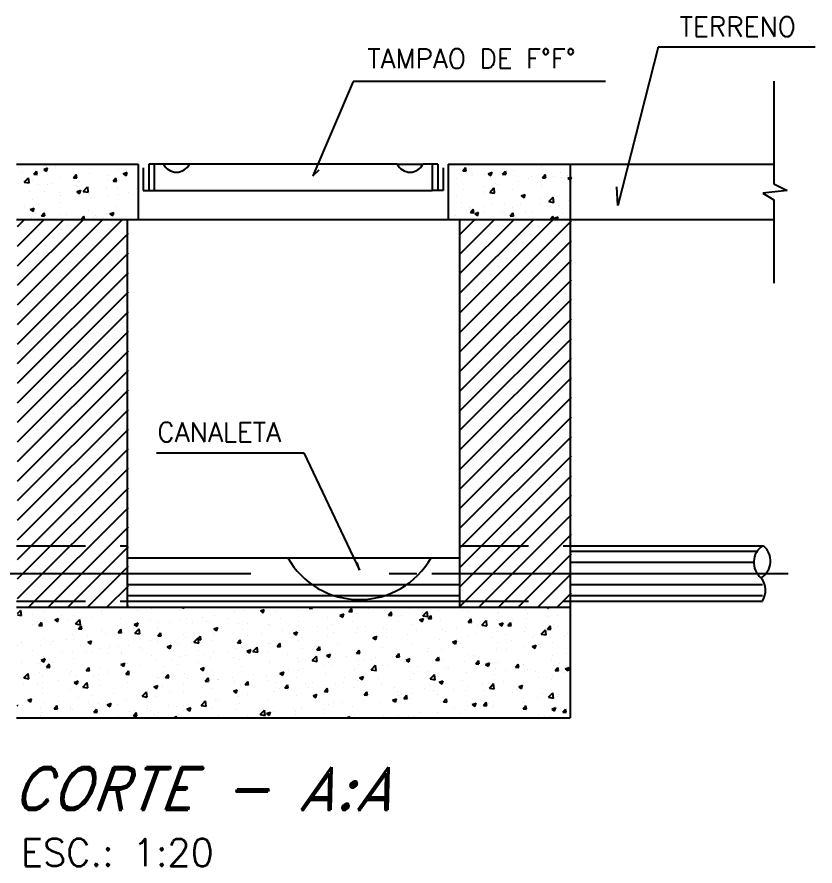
# Model space of a CAD drawing. Extents: x 0 to 41.5, y 0 to 31.5.
# Drawn here: x 33.781 to 36.663, y 22.153 to 25.22 of the extents above; entities that cross this region are included whole.
import ezdxf

# ---------------------------------------------------------------- set-up
doc = ezdxf.new("R2010")
doc.units = 0
doc.header["$MEASUREMENT"] = 0
doc.linetypes.add('DASHDOT', pattern=[2.5, 1.5, -0.5, 0, -0.5])
doc.linetypes.add('HIDDEN', pattern=[0.375, 0.25, -0.125])
doc.layers.get('0').update_dxf_attribs({"linetype": 'CONTINUOUS'})
for name, color, linetype in [('1', 1, 'CONTINUOUS'), ('2', 2, 'CONTINUOUS'), ('3', 3, 'CONTINUOUS'), ('4', 4, 'CONTINUOUS'), ('5', 5, 'CONTINUOUS'), ('6', 6, 'CONTINUOUS')]:
    doc.layers.add(name, color=color, linetype=linetype)
doc.styles.add('ROMAND', font='ROMAND', dxfattribs={"oblique": 20, "height": 0.25})
doc.styles.add('SIMPLEX', font='simplex.shx')

# ---------------------------------------------------------------- blocks, each defined once
blk = doc.blocks.new('*X16')
at = {"color": 0}
for p, q in [((97.9924, 81.5875), (98.1819, 81.777)), ((97.9924, 81.6228), (98.1465, 81.777)), ((97.9924, 81.6582), (98.1112, 81.777)), ((97.9924, 81.6935), (98.0758, 81.777)), ((97.9924, 81.7289), (98.0405, 81.777)), ((97.9924, 81.7643), (98.0051, 81.777)), ((98.7924, 81.7511), (98.8183, 81.777)), ((98.7924, 81.7157), (98.8537, 81.777)), ((98.7924, 81.6804), (98.889, 81.777)), ((98.7924, 81.645), (98.9244, 81.777)), ((98.7924, 81.6097), (98.9597, 81.777)), ((98.7924, 81.5743), (98.9924, 81.7743)), ((97.9924, 81.5521), (98.1924, 81.7521)), ((98.7924, 81.539), (98.9924, 81.739)), ((97.9924, 81.5168), (98.1924, 81.7168)), ((98.7924, 81.5036), (98.9924, 81.7036)), ((97.9924, 81.4814), (98.1924, 81.6814)), ((98.7924, 81.4682), (98.9924, 81.6682)), ((97.9924, 81.4461), (98.1924, 81.6461)), ((98.7924, 81.4329), (98.9924, 81.6329)), ((97.9924, 81.4107), (98.1924, 81.6107)), ((98.7924, 81.3975), (98.9924, 81.5975)), ((97.9924, 81.3753), (98.1924, 81.5753)), ((98.7924, 81.3622), (98.9924, 81.5622)), ((97.9924, 81.34), (98.1924, 81.54)), ((98.7924, 81.3268), (98.9924, 81.5268)), ((97.9924, 81.3046), (98.1924, 81.5046)), ((98.7924, 81.2915), (98.9924, 81.4915)), ((97.9924, 81.2693), (98.1924, 81.4693)), ((98.7924, 81.2561), (98.9924, 81.4561)), ((97.9924, 81.2339), (98.1924, 81.4339)), ((98.7924, 81.2208), (98.9924, 81.4208)), ((97.9924, 81.1986), (98.1924, 81.3986)), ((98.7924, 81.1854), (98.9924, 81.3854)), ((97.9924, 81.1632), (98.1924, 81.3632)), ((98.7924, 81.15), (98.9924, 81.35)), ((97.9924, 81.1279), (98.1924, 81.3279)), ((98.7924, 81.1147), (98.9924, 81.3147)), ((97.9924, 81.0925), (98.1924, 81.2925)), ((98.7924, 81.0793), (98.9924, 81.2793)), ((98.0122, 81.077), (98.1924, 81.2572)), ((98.8254, 81.077), (98.9924, 81.244)), ((98.0476, 81.077), (98.1924, 81.2218)), ((98.8608, 81.077), (98.9924, 81.2086)), ((98.0829, 81.077), (98.1924, 81.1864)), ((98.8961, 81.077), (98.9924, 81.1733)), ((98.1183, 81.077), (98.1924, 81.1511)), ((98.9315, 81.077), (98.9924, 81.1379)), ((98.1537, 81.077), (98.1924, 81.1157)), ((98.9668, 81.077), (98.9924, 81.1026)), ((98.189, 81.077), (98.1924, 81.0804))]:
    blk.add_line(p, q, dxfattribs=at)
blk = doc.blocks.new('*X17')
at = {"color": 0}
for p, q in [((97.9938, 81.8706), (97.9938, 81.8706)), ((98.0395, 81.8675), (98.0465, 81.8702)), ((98.0445, 81.8641), (98.0466, 81.8701)), ((98.0602, 81.873), (98.0602, 81.873)), ((98.7965, 81.8649), (98.8013, 81.8706)), ((98.8025, 81.8643), (98.8014, 81.8706)), ((98.818, 81.8766), (98.818, 81.8766)), ((98.8604, 81.8767), (98.8604, 81.8767)), ((98.9392, 81.8723), (98.9392, 81.8723)), ((98.0019, 81.863), (98.0019, 81.863)), ((98.0214, 81.8587), (98.0262, 81.8645)), ((98.0214, 81.8587), (98.0274, 81.8582)), ((98.0274, 81.8581), (98.0263, 81.8644)), ((98.0395, 81.8675), (98.0445, 81.8642)), ((98.0931, 81.8524), (98.0979, 81.8582)), ((98.0992, 81.8518), (98.098, 81.8581)), ((98.1226, 81.8604), (98.1226, 81.8604)), ((98.1567, 81.856), (98.1567, 81.856)), ((98.1739, 81.8675), (98.1739, 81.8675)), ((98.1817, 81.8593), (98.1817, 81.8593)), ((98.1832, 81.8595), (98.1902, 81.8622)), ((98.1832, 81.8595), (98.1882, 81.8561)), ((98.1883, 81.8561), (98.1903, 81.8621)), ((98.7965, 81.8649), (98.8025, 81.8644)), ((98.7973, 81.8684), (98.7973, 81.8684)), ((98.8137, 81.8588), (98.8137, 81.8588)), ((98.8359, 81.8578), (98.8359, 81.8578)), ((98.8421, 81.8597), (98.8491, 81.8624)), ((98.8421, 81.8597), (98.8471, 81.8564)), ((98.8471, 81.8563), (98.8492, 81.8623)), ((98.8671, 81.8565), (98.8671, 81.8565)), ((98.8682, 81.8586), (98.8731, 81.8644)), ((98.8682, 81.8586), (98.8742, 81.8581)), ((98.8743, 81.858), (98.8731, 81.8643)), ((98.8879, 81.8653), (98.8879, 81.8653)), ((98.9205, 81.8543), (98.9205, 81.8543)), ((98.94, 81.8524), (98.9448, 81.8581)), ((98.946, 81.8518), (98.9448, 81.858)), ((98.9602, 81.8539), (98.9602, 81.8539)), ((98.9729, 81.8616), (98.9729, 81.8616)), ((98.9852, 81.8572), (98.9852, 81.8572)), ((98.9858, 81.8517), (98.9924, 81.8542)), ((97.9935, 81.8415), (97.9935, 81.8415)), ((98.0043, 81.8443), (98.0121, 81.8524)), ((98.0043, 81.8443), (98.0132, 81.843)), ((98.0133, 81.8429), (98.0122, 81.8524)), ((98.0201, 81.8465), (98.0201, 81.8465)), ((98.0306, 81.8394), (98.0306, 81.8394)), ((98.0469, 81.8393), (98.0469, 81.8393)), ((98.0556, 81.8427), (98.0556, 81.8427)), ((98.0706, 81.8529), (98.0706, 81.8529)), ((98.0931, 81.8524), (98.0991, 81.8519)), ((98.0935, 81.8477), (98.0935, 81.8477)), ((98.1567, 81.8481), (98.1567, 81.8481)), ((98.1648, 81.8462), (98.1697, 81.8519)), ((98.1648, 81.8462), (98.1708, 81.8456)), ((98.1709, 81.8456), (98.1697, 81.8518)), ((98.7854, 81.8514), (98.7854, 81.8514)), ((98.8562, 81.8416), (98.8562, 81.8416)), ((98.8592, 81.8406), (98.8592, 81.8406)), ((98.897, 81.8456), (98.897, 81.8456)), ((98.9145, 81.8516), (98.9145, 81.8516)), ((98.938, 81.839), (98.938, 81.839)), ((98.94, 81.8524), (98.9459, 81.8518)), ((98.9739, 81.852), (98.9739, 81.852)), ((98.9858, 81.8517), (98.9908, 81.8484)), ((98.9885, 81.8454), (98.9885, 81.8454)), ((98.9908, 81.8483), (98.9924, 81.8528)), ((98.0146, 81.8281), (98.0146, 81.8281)), ((98.0401, 81.828), (98.0401, 81.828)), ((98.068, 81.8258), (98.068, 81.8258)), ((98.0984, 81.838), (98.0984, 81.838)), ((98.0992, 81.8272), (98.1062, 81.8299)), ((98.0992, 81.8272), (98.1042, 81.8239)), ((98.1003, 81.837), (98.1003, 81.837)), ((98.1042, 81.8238), (98.1063, 81.8299)), ((98.111, 81.8278), (98.1188, 81.8359)), ((98.111, 81.8278), (98.1199, 81.8264)), ((98.12, 81.8263), (98.1189, 81.8358)), ((98.1214, 81.8271), (98.1214, 81.8271)), ((98.1214, 81.8236), (98.1214, 81.8236)), ((98.1537, 81.8348), (98.1537, 81.8348)), ((98.1727, 81.8342), (98.1727, 81.8342)), ((98.1933, 81.8249), (98.1933, 81.8249)), ((98.2071, 81.8325), (98.2071, 81.8325)), ((98.7979, 81.8315), (98.7979, 81.8315)), ((98.8341, 81.8373), (98.8341, 81.8373)), ((98.8347, 81.8245), (98.8347, 81.8245)), ((98.8449, 81.8259), (98.8526, 81.834)), ((98.8449, 81.8259), (98.8538, 81.8245)), ((98.8538, 81.8244), (98.8527, 81.8339)), ((98.8867, 81.832), (98.8867, 81.832)), ((98.0189, 81.8132), (98.0189, 81.8132)), ((98.0672, 81.8083), (98.0672, 81.8083)), ((98.0694, 81.8196), (98.0694, 81.8196)), ((98.1304, 81.8166), (98.1304, 81.8166)), ((98.1554, 81.8199), (98.1554, 81.8199)), ((98.1748, 81.8213), (98.1748, 81.8213)), ((98.7842, 81.8181), (98.7842, 81.8181)), ((98.9018, 81.8195), (98.9088, 81.8221)), ((98.9018, 81.8195), (98.9068, 81.8161)), ((98.9068, 81.816), (98.9089, 81.8221)), ((98.9339, 81.8144), (98.9339, 81.8144)), ((98.9516, 81.8093), (98.9594, 81.8174)), ((98.9516, 81.8093), (98.9605, 81.8079)), ((98.9589, 81.8177), (98.9589, 81.8177)), ((98.9605, 81.8079), (98.9594, 81.8174)), ((98.9873, 81.8121), (98.9873, 81.8121)), ((98.0043, 81.8), (98.0043, 81.8)), ((98.0152, 81.795), (98.0222, 81.7977)), ((98.0152, 81.795), (98.0202, 81.7916)), ((98.0202, 81.7916), (98.0222, 81.7976)), ((98.0293, 81.8033), (98.0293, 81.8033)), ((98.1201, 81.7939), (98.1201, 81.7939)), ((98.1715, 81.8009), (98.1715, 81.8009)), ((98.2109, 81.7984), (98.2109, 81.7984)), ((98.7943, 81.8077), (98.7943, 81.8077)), ((98.8078, 81.7978), (98.8078, 81.7978)), ((98.8104, 81.7897), (98.8152, 81.7954)), ((98.8164, 81.7891), (98.8153, 81.7954)), ((98.8154, 81.7943), (98.8154, 81.7943)), ((98.8328, 81.8011), (98.8328, 81.8011)), ((98.8477, 81.8054), (98.8477, 81.8054)), ((98.8707, 81.8061), (98.8707, 81.8061)), ((98.8855, 81.7987), (98.8855, 81.7987)), ((98.901, 81.8032), (98.901, 81.8032)), ((98.9368, 81.8057), (98.9368, 81.8057)), ((98.9544, 81.8009), (98.9544, 81.8009)), ((98.9687, 81.8019), (98.9687, 81.8019)), ((98.0177, 81.78), (98.0177, 81.78)), ((98.027, 81.7884), (98.027, 81.7884)), ((98.0353, 81.7835), (98.0401, 81.7892)), ((98.0353, 81.7835), (98.0412, 81.783)), ((98.0413, 81.7829), (98.0402, 81.7892)), ((98.0682, 81.7864), (98.0682, 81.7864)), ((98.0804, 81.7862), (98.0804, 81.7862)), ((98.0942, 81.7784), (98.0942, 81.7784)), ((98.1041, 81.7771), (98.1041, 81.7771)), ((98.107, 81.7772), (98.1118, 81.783)), ((98.107, 81.7772), (98.1092, 81.777)), ((98.113, 81.777), (98.1119, 81.7829)), ((98.1291, 81.7804), (98.1291, 81.7804)), ((98.1338, 81.7839), (98.1338, 81.7839)), ((98.1526, 81.7884), (98.1526, 81.7884)), ((98.1589, 81.787), (98.1659, 81.7897)), ((98.1589, 81.787), (98.1639, 81.7836)), ((98.1639, 81.7836), (98.166, 81.7896)), ((98.167, 81.7854), (98.167, 81.7854)), ((98.1872, 81.7817), (98.1872, 81.7817)), ((98.783, 81.7848), (98.783, 81.7848)), ((98.8104, 81.7897), (98.8164, 81.7892)), ((98.8178, 81.7872), (98.8248, 81.7899)), ((98.8178, 81.7872), (98.8227, 81.7838)), ((98.8228, 81.7838), (98.8248, 81.7898)), ((98.8335, 81.7912), (98.8335, 81.7912)), ((98.8521, 81.7819), (98.8521, 81.7819)), ((98.8687, 81.792), (98.8687, 81.792)), ((98.8821, 81.7834), (98.8869, 81.7892)), ((98.8821, 81.7834), (98.8881, 81.7829)), ((98.8881, 81.7828), (98.887, 81.7891)), ((98.9104, 81.7919), (98.9104, 81.7919)), ((98.9221, 81.7898), (98.9221, 81.7898)), ((98.9326, 81.7783), (98.9326, 81.7783)), ((98.9538, 81.7771), (98.9587, 81.7829)), ((98.9598, 81.777), (98.9587, 81.7828)), ((98.9615, 81.7792), (98.9685, 81.7819)), ((98.9615, 81.7792), (98.9647, 81.777)), ((98.9669, 81.777), (98.9685, 81.7818)), ((98.9705, 81.7833), (98.9705, 81.7833)), ((98.9755, 81.7875), (98.9755, 81.7875)), ((98.9861, 81.7788), (98.9861, 81.7788)), ((98.9538, 81.7771), (98.9551, 81.777)), ((98.1952, 81.0749), (98.1952, 81.0749)), ((98.2333, 81.0746), (98.2333, 81.0746)), ((98.2886, 81.077), (98.292, 81.0747)), ((98.2921, 81.0746), (98.2929, 81.077)), ((98.4307, 81.0701), (98.4377, 81.0727)), ((98.4358, 81.0666), (98.4378, 81.0727)), ((98.497, 81.0733), (98.497, 81.0733)), ((98.5188, 81.0751), (98.5204, 81.077)), ((98.5188, 81.0751), (98.5248, 81.0746)), ((98.5248, 81.0745), (98.5244, 81.077)), ((98.583, 81.0767), (98.583, 81.0767)), ((98.5905, 81.0689), (98.5953, 81.0746)), ((98.5965, 81.0683), (98.5954, 81.0745)), ((98.6224, 81.077), (98.6264, 81.0764)), ((98.6264, 81.0763), (98.6264, 81.077)), ((98.6465, 81.0762), (98.6465, 81.0762)), ((98.6999, 81.074), (98.6999, 81.074)), ((98.7859, 81.0754), (98.7859, 81.0754)), ((98.91, 81.0734), (98.91, 81.0734)), ((98.9457, 81.0761), (98.9457, 81.0761)), ((98.9478, 81.077), (98.9509, 81.0749)), ((98.9509, 81.0749), (98.9517, 81.077)), ((97.9924, 81.0652), (97.9982, 81.0713)), ((97.9924, 81.0628), (97.9993, 81.0618)), ((97.9994, 81.0617), (97.9983, 81.0712)), ((98.0184, 81.0637), (98.0184, 81.0637)), ((98.0383, 81.0683), (98.0383, 81.0683)), ((98.0717, 81.0614), (98.0717, 81.0614)), ((98.0934, 81.0615), (98.0934, 81.0615)), ((98.1072, 81.058), (98.1072, 81.058)), ((98.1251, 81.0591), (98.1251, 81.0591)), ((98.1447, 81.0685), (98.1447, 81.0685)), ((98.1451, 81.063), (98.1451, 81.063)), ((98.1785, 81.0569), (98.1785, 81.0569)), ((98.2082, 81.0713), (98.2082, 81.0713)), ((98.3258, 81.0586), (98.3258, 81.0586)), ((98.3478, 81.0626), (98.3478, 81.0626)), ((98.3709, 81.0567), (98.3709, 81.0567)), ((98.3841, 81.0687), (98.3841, 81.0687)), ((98.3998, 81.0701), (98.3998, 81.0701)), ((98.4307, 81.0701), (98.4357, 81.0667)), ((98.434, 81.0651), (98.434, 81.0651)), ((98.4591, 81.0683), (98.4591, 81.0683)), ((98.4663, 81.0567), (98.4663, 81.0567)), ((98.5247, 81.0667), (98.5247, 81.0667)), ((98.5523, 81.0577), (98.5523, 81.0577)), ((98.5745, 81.0621), (98.5815, 81.0647)), ((98.5745, 81.0621), (98.5794, 81.0587)), ((98.5795, 81.0586), (98.5815, 81.0647)), ((98.5905, 81.0689), (98.5965, 81.0683)), ((98.6037, 81.0648), (98.6037, 81.0648)), ((98.6542, 81.0712), (98.6542, 81.0712)), ((98.6599, 81.0588), (98.6599, 81.0588)), ((98.6622, 81.0626), (98.667, 81.0683)), ((98.6622, 81.0626), (98.6682, 81.0621)), ((98.6683, 81.062), (98.6671, 81.0683)), ((98.6849, 81.0621), (98.6849, 81.0621)), ((98.7182, 81.054), (98.7252, 81.0567)), ((98.7228, 81.0671), (98.7228, 81.0671)), ((98.7232, 81.0506), (98.7252, 81.0567)), ((98.7242, 81.0612), (98.732, 81.0694)), ((98.7242, 81.0612), (98.7331, 81.0599)), ((98.7332, 81.0598), (98.7321, 81.0693)), ((98.734, 81.0563), (98.7388, 81.0621)), ((98.7378, 81.0618), (98.7378, 81.0618)), ((98.74, 81.0557), (98.7388, 81.062)), ((98.7533, 81.0717), (98.7533, 81.0717)), ((98.7961, 81.0718), (98.7961, 81.0718)), ((98.8067, 81.0695), (98.8067, 81.0695)), ((98.8068, 81.0588), (98.8068, 81.0588)), ((98.8587, 81.0663), (98.8587, 81.0663)), ((98.8601, 81.0672), (98.8601, 81.0672)), ((98.9135, 81.065), (98.9135, 81.065)), ((98.9486, 81.0608), (98.9486, 81.0608)), ((98.9668, 81.0627), (98.9668, 81.0627)), ((98.019, 81.0464), (98.019, 81.0464)), ((98.0306, 81.0439), (98.0354, 81.0496)), ((98.0306, 81.0439), (98.0365, 81.0433)), ((98.0366, 81.0433), (98.0355, 81.0495)), ((98.0414, 81.054), (98.0414, 81.054)), ((98.0593, 81.0538), (98.0663, 81.0565)), ((98.0593, 81.0538), (98.0643, 81.0505)), ((98.0643, 81.0504), (98.0664, 81.0564)), ((98.0822, 81.0547), (98.0822, 81.0547)), ((98.0971, 81.0466), (98.1049, 81.0547)), ((98.0971, 81.0466), (98.106, 81.0452)), ((98.1023, 81.0376), (98.1071, 81.0433)), ((98.1061, 81.0451), (98.105, 81.0546)), ((98.1083, 81.037), (98.1072, 81.0432)), ((98.194, 81.0416), (98.194, 81.0416)), ((98.203, 81.0458), (98.21, 81.0485)), ((98.203, 81.0458), (98.208, 81.0425)), ((98.208, 81.0424), (98.2101, 81.0484)), ((98.2319, 81.0546), (98.2319, 81.0546)), ((98.246, 81.0491), (98.246, 81.0491)), ((98.2674, 81.0486), (98.2674, 81.0486)), ((98.2853, 81.0524), (98.2853, 81.0524)), ((98.2973, 81.0562), (98.2973, 81.0562)), ((98.308, 81.0485), (98.308, 81.0485)), ((98.333, 81.0518), (98.333, 81.0518)), ((98.3386, 81.0501), (98.3386, 81.0501)), ((98.392, 81.0479), (98.392, 81.0479)), ((98.408, 81.0467), (98.408, 81.0467)), ((98.4454, 81.0456), (98.4454, 81.0456)), ((98.4499, 81.0438), (98.4499, 81.0438)), ((98.4988, 81.0434), (98.4988, 81.0434)), ((98.5004, 81.0502), (98.5004, 81.0502)), ((98.5338, 81.0422), (98.5338, 81.0422)), ((98.5588, 81.0455), (98.5588, 81.0455)), ((98.5967, 81.0505), (98.5967, 81.0505)), ((98.6212, 81.0417), (98.6212, 81.0417)), ((98.6795, 81.0517), (98.6795, 81.0517)), ((98.7049, 81.0454), (98.7049, 81.0454)), ((98.7182, 81.054), (98.7231, 81.0507)), ((98.734, 81.0563), (98.7399, 81.0558)), ((98.7563, 81.0524), (98.7563, 81.0524)), ((98.8057, 81.05), (98.8105, 81.0558)), ((98.8057, 81.05), (98.8117, 81.0495)), ((98.8117, 81.0494), (98.8106, 81.0557)), ((98.8225, 81.0442), (98.8225, 81.0442)), ((98.8309, 81.0447), (98.8387, 81.0528)), ((98.8309, 81.0447), (98.8398, 81.0433)), ((98.8399, 81.0432), (98.8388, 81.0527)), ((98.8619, 81.046), (98.8689, 81.0487)), ((98.8619, 81.046), (98.8669, 81.0427)), ((98.8669, 81.0426), (98.8689, 81.0486)), ((98.8774, 81.0438), (98.8822, 81.0495)), ((98.8774, 81.0438), (98.8834, 81.0432)), ((98.8834, 81.0432), (98.8823, 81.0494)), ((98.8857, 81.0526), (98.8857, 81.0526)), ((98.9107, 81.0559), (98.9107, 81.0559)), ((98.9491, 81.0375), (98.954, 81.0432)), ((98.9552, 81.0369), (98.954, 81.0432)), ((98.9593, 81.0465), (98.9593, 81.0465)), ((98.967, 81.0421), (98.967, 81.0421)), ((98.0922, 81.0282), (98.0922, 81.0282)), ((98.1023, 81.0376), (98.1083, 81.0371)), ((98.1435, 81.0352), (98.1435, 81.0352)), ((98.1508, 81.0286), (98.1508, 81.0286)), ((98.174, 81.0313), (98.1788, 81.037)), ((98.174, 81.0313), (98.18, 81.0308)), ((98.1801, 81.0307), (98.1789, 81.037)), ((98.1819, 81.0319), (98.1819, 81.0319)), ((98.2039, 81.03), (98.2116, 81.0381)), ((98.2039, 81.03), (98.2127, 81.0287)), ((98.207, 81.0352), (98.207, 81.0352)), ((98.2091, 81.0386), (98.2091, 81.0386)), ((98.2128, 81.0286), (98.2117, 81.0381)), ((98.2448, 81.0401), (98.2448, 81.0401)), ((98.2457, 81.025), (98.2506, 81.0308)), ((98.2518, 81.0244), (98.2506, 81.0307)), ((98.2914, 81.0267), (98.2914, 81.0267)), ((98.3466, 81.0293), (98.3466, 81.0293)), ((98.3467, 81.0378), (98.3537, 81.0405)), ((98.3467, 81.0378), (98.3517, 81.0345)), ((98.3497, 81.0367), (98.3497, 81.0367)), ((98.3518, 81.0344), (98.3538, 81.0404)), ((98.3985, 81.0368), (98.3985, 81.0368)), ((98.4328, 81.0289), (98.4328, 81.0289)), ((98.4706, 81.0339), (98.4706, 81.0339)), ((98.4904, 81.0298), (98.4974, 81.0325)), ((98.4904, 81.0298), (98.4954, 81.0264)), ((98.4955, 81.0264), (98.4975, 81.0324)), ((98.5522, 81.0411), (98.5522, 81.0411)), ((98.5629, 81.0317), (98.5629, 81.0317)), ((98.6025, 81.0315), (98.6025, 81.0315)), ((98.6056, 81.0388), (98.6056, 81.0388)), ((98.653, 81.0379), (98.653, 81.0379)), ((98.6589, 81.0366), (98.6589, 81.0366)), ((98.6965, 81.0276), (98.6965, 81.0276)), ((98.7123, 81.0343), (98.7123, 81.0343)), ((98.7596, 81.036), (98.7596, 81.036)), ((98.7657, 81.0321), (98.7657, 81.0321)), ((98.7847, 81.0393), (98.7847, 81.0393)), ((98.8191, 81.0298), (98.8191, 81.0298)), ((98.8575, 81.033), (98.8575, 81.033)), ((98.8725, 81.0276), (98.8725, 81.0276)), ((98.9086, 81.0321), (98.9086, 81.0321)), ((98.9088, 81.0401), (98.9088, 81.0401)), ((98.9377, 81.0281), (98.9455, 81.0363)), ((98.9377, 81.0281), (98.9466, 81.0268)), ((98.9466, 81.0267), (98.9455, 81.0362)), ((98.9491, 81.0375), (98.9551, 81.037)), ((98.9854, 81.0297), (98.9854, 81.0297)), ((97.9989, 81.0126), (97.9989, 81.0126)), ((98.0402, 81.0207), (98.0402, 81.0207)), ((98.0559, 81.0153), (98.0559, 81.0153)), ((98.0809, 81.0186), (98.0809, 81.0186)), ((98.0925, 81.0186), (98.0925, 81.0186)), ((98.1188, 81.0235), (98.1188, 81.0235)), ((98.119, 81.0136), (98.126, 81.0162)), ((98.119, 81.0136), (98.124, 81.0102)), ((98.124, 81.0101), (98.126, 81.0162)), ((98.2331, 81.0167), (98.2331, 81.0167)), ((98.2447, 81.0158), (98.2447, 81.0158)), ((98.2457, 81.025), (98.2517, 81.0245)), ((98.2961, 81.0229), (98.2961, 81.0229)), ((98.3067, 81.0123), (98.3067, 81.0123)), ((98.3106, 81.0135), (98.3184, 81.0216)), ((98.3106, 81.0135), (98.3195, 81.0121)), ((98.3175, 81.0187), (98.3223, 81.0245)), ((98.3175, 81.0187), (98.3234, 81.0182)), ((98.3195, 81.012), (98.3184, 81.0215)), ((98.3235, 81.0181), (98.3224, 81.0244)), ((98.3446, 81.0173), (98.3446, 81.0173)), ((98.3892, 81.0125), (98.394, 81.0182)), ((98.3892, 81.0125), (98.3952, 81.012)), ((98.3952, 81.0119), (98.3941, 81.0181)), ((98.4077, 81.0256), (98.4077, 81.0256)), ((98.4462, 81.0117), (98.4462, 81.0117)), ((98.4609, 81.0062), (98.4657, 81.0119)), ((98.467, 81.0056), (98.4658, 81.0119)), ((98.4992, 81.0169), (98.4992, 81.0169)), ((98.5045, 81.0217), (98.5045, 81.0217)), ((98.5511, 81.0244), (98.5511, 81.0244)), ((98.5704, 81.011), (98.5704, 81.011)), ((98.6336, 81.0194), (98.6336, 81.0194)), ((98.6341, 81.0218), (98.6411, 81.0245)), ((98.6341, 81.0218), (98.6391, 81.0184)), ((98.6392, 81.0184), (98.6412, 81.0244)), ((98.6586, 81.0227), (98.6586, 81.0227)), ((98.7037, 81.0121), (98.7037, 81.0121)), ((98.755, 81.0191), (98.755, 81.0191)), ((98.7779, 81.0138), (98.7849, 81.0165)), ((98.7779, 81.0138), (98.7828, 81.0104)), ((98.7829, 81.0103), (98.7849, 81.0164)), ((98.792, 81.0121), (98.792, 81.0121)), ((98.8055, 81.0255), (98.8055, 81.0255)), ((98.8503, 81.0221), (98.8503, 81.0221)), ((98.8594, 81.0131), (98.8594, 81.0131)), ((98.8844, 81.0164), (98.8844, 81.0164)), ((98.9223, 81.0214), (98.9223, 81.0214)), ((98.9259, 81.0253), (98.9259, 81.0253)), ((98.9581, 81.0132), (98.9581, 81.0132)), ((98.9792, 81.0231), (98.9792, 81.0231)), ((98.9909, 81.0202), (98.9909, 81.0202)), ((97.9927, 81.007), (97.9927, 81.007)), ((98.02, 80.9991), (98.02, 80.9991)), ((98.0342, 81.0086), (98.0342, 81.0086)), ((98.0523, 81.0103), (98.0523, 81.0103)), ((98.0733, 80.9969), (98.0733, 80.9969)), ((98.1056, 81.008), (98.1056, 81.008)), ((98.1164, 80.9966), (98.1164, 80.9966)), ((98.1423, 81.0019), (98.1423, 81.0019)), ((98.159, 81.0058), (98.159, 81.0058)), ((98.1748, 81.0067), (98.1748, 81.0067)), ((98.1806, 80.9957), (98.1806, 80.9957)), ((98.1928, 81.0083), (98.1928, 81.0083)), ((98.2124, 81.0035), (98.2124, 81.0035)), ((98.2185, 81.0007), (98.2185, 81.0007)), ((98.2627, 81.0056), (98.2697, 81.0082)), ((98.2627, 81.0056), (98.2677, 81.0022)), ((98.2658, 81.0013), (98.2658, 81.0013)), ((98.2677, 81.0021), (98.2698, 81.0082)), ((98.2817, 81.009), (98.2817, 81.009)), ((98.3192, 80.999), (98.3192, 80.999)), ((98.3454, 80.996), (98.3454, 80.996)), ((98.3726, 80.9968), (98.3726, 80.9968)), ((98.3879, 81.0017), (98.3879, 81.0017)), ((98.3973, 81.0035), (98.3973, 81.0035)), ((98.4064, 80.9975), (98.4134, 81.0002)), ((98.4064, 80.9975), (98.4114, 80.9942)), ((98.4114, 80.9941), (98.4135, 81.0002)), ((98.4173, 80.9969), (98.4251, 81.005)), ((98.4173, 80.9969), (98.4262, 80.9955)), ((98.4263, 80.9955), (98.4252, 81.005)), ((98.4487, 81.0105), (98.4487, 81.0105)), ((98.4609, 81.0062), (98.4669, 81.0057)), ((98.5075, 81.0028), (98.5075, 81.0028)), ((98.5325, 81.0061), (98.5325, 81.0061)), ((98.5327, 80.9999), (98.5375, 81.0057)), ((98.5327, 80.9999), (98.5386, 80.9994)), ((98.5387, 80.9993), (98.5375, 81.0056)), ((98.6012, 80.9982), (98.6012, 80.9982)), ((98.6044, 80.9936), (98.6092, 80.9994)), ((98.6104, 80.993), (98.6093, 80.9993)), ((98.6518, 81.0046), (98.6518, 81.0046)), ((98.7333, 80.9965), (98.7333, 80.9965)), ((98.7337, 81.0021), (98.7337, 81.0021)), ((98.7583, 80.9998), (98.7583, 80.9998)), ((98.7962, 81.0048), (98.7962, 81.0048)), ((98.8563, 80.9997), (98.8563, 80.9997)), ((98.8743, 81.0002), (98.8743, 81.0002)), ((98.9076, 81.0068), (98.9076, 81.0068)), ((98.9216, 81.0058), (98.9286, 81.0085)), ((98.9216, 81.0058), (98.9265, 81.0024)), ((98.9266, 81.0023), (98.9286, 81.0084)), ((98.9326, 81.0102), (98.9326, 81.0102)), ((98.035, 80.9813), (98.042, 80.984)), ((98.035, 80.9813), (98.0399, 80.978)), ((98.039, 80.9874), (98.039, 80.9874)), ((98.04, 80.9779), (98.042, 80.9839)), ((98.0581, 80.9866), (98.0581, 80.9866)), ((98.091, 80.9949), (98.091, 80.9949)), ((98.0925, 80.9841), (98.0925, 80.9841)), ((98.1267, 80.9946), (98.1267, 80.9946)), ((98.1556, 80.9924), (98.1556, 80.9924)), ((98.1801, 80.9924), (98.1801, 80.9924)), ((98.2335, 80.9901), (98.2335, 80.9901)), ((98.2435, 80.9826), (98.2435, 80.9826)), ((98.2713, 80.9817), (98.2713, 80.9817)), ((98.2869, 80.9878), (98.2869, 80.9878)), ((98.2949, 80.9896), (98.2949, 80.9896)), ((98.3296, 80.9917), (98.3296, 80.9917)), ((98.3403, 80.9856), (98.3403, 80.9856)), ((98.3814, 80.9862), (98.3814, 80.9862)), ((98.3936, 80.9833), (98.3936, 80.9833)), ((98.4065, 80.9895), (98.4065, 80.9895)), ((98.4259, 80.9945), (98.4259, 80.9945)), ((98.4443, 80.9945), (98.4443, 80.9945)), ((98.447, 80.9811), (98.447, 80.9811)), ((98.4793, 80.9923), (98.4793, 80.9923)), ((98.498, 80.9837), (98.498, 80.9837)), ((98.524, 80.9804), (98.5318, 80.9885)), ((98.524, 80.9804), (98.5329, 80.979)), ((98.533, 80.9789), (98.5319, 80.9884)), ((98.5327, 80.99), (98.5327, 80.99)), ((98.5499, 80.9911), (98.5499, 80.9911)), ((98.5501, 80.9895), (98.5571, 80.9922)), ((98.5501, 80.9895), (98.5551, 80.9862)), ((98.5552, 80.9861), (98.5572, 80.9921)), ((98.5861, 80.9877), (98.5861, 80.9877)), ((98.6044, 80.9936), (98.6104, 80.9931)), ((98.6072, 80.9799), (98.6072, 80.9799)), ((98.617, 80.9821), (98.617, 80.9821)), ((98.6323, 80.9832), (98.6323, 80.9832)), ((98.6395, 80.9855), (98.6395, 80.9855)), ((98.6702, 80.9882), (98.6702, 80.9882)), ((98.6754, 80.9921), (98.6754, 80.9921)), ((98.6761, 80.9874), (98.6809, 80.9931)), ((98.6761, 80.9874), (98.6821, 80.9869)), ((98.6821, 80.9868), (98.681, 80.993)), ((98.6929, 80.9832), (98.6929, 80.9832)), ((98.6938, 80.9815), (98.7008, 80.9842)), ((98.6938, 80.9815), (98.6988, 80.9782)), ((98.6989, 80.9781), (98.7009, 80.9841)), ((98.7462, 80.981), (98.7462, 80.981)), ((98.7478, 80.9811), (98.7526, 80.9868)), ((98.7478, 80.9811), (98.7538, 80.9806)), ((98.7539, 80.9805), (98.7527, 80.9868)), ((98.7538, 80.9858), (98.7538, 80.9858)), ((98.7576, 80.9801), (98.7576, 80.9801)), ((98.8043, 80.9922), (98.8043, 80.9922)), ((98.816, 80.9901), (98.816, 80.9901)), ((98.8196, 80.9748), (98.8244, 80.9806)), ((98.8256, 80.9742), (98.8244, 80.9805)), ((98.896, 80.982), (98.896, 80.982)), ((98.9591, 80.9903), (98.9591, 80.9903)), ((98.9842, 80.9936), (98.9842, 80.9936)), ((97.9998, 80.9766), (97.9998, 80.9766)), ((98.0296, 80.9758), (98.0296, 80.9758)), ((98.0444, 80.9686), (98.0493, 80.9744)), ((98.0444, 80.9686), (98.0504, 80.9681)), ((98.0505, 80.968), (98.0493, 80.9743)), ((98.0546, 80.9791), (98.0546, 80.9791)), ((98.1162, 80.9624), (98.121, 80.9681)), ((98.1222, 80.9618), (98.1211, 80.968)), ((98.1411, 80.9687), (98.1411, 80.9687)), ((98.1787, 80.9733), (98.1857, 80.976)), ((98.1787, 80.9733), (98.1836, 80.9699)), ((98.1837, 80.9699), (98.1857, 80.9759)), ((98.1916, 80.9751), (98.1916, 80.9751)), ((98.2129, 80.9717), (98.2129, 80.9717)), ((98.2554, 80.9696), (98.2554, 80.9696)), ((98.2804, 80.9729), (98.2804, 80.9729)), ((98.3183, 80.9779), (98.3183, 80.9779)), ((98.3224, 80.9653), (98.3294, 80.968)), ((98.3224, 80.9653), (98.3274, 80.9619)), ((98.3274, 80.9619), (98.3294, 80.9679)), ((98.3961, 80.9702), (98.3961, 80.9702)), ((98.4475, 80.9772), (98.4475, 80.9772)), ((98.5004, 80.9788), (98.5004, 80.9788)), ((98.5062, 80.9666), (98.5062, 80.9666)), ((98.5441, 80.9716), (98.5441, 80.9716)), ((98.5538, 80.9766), (98.5538, 80.9766)), ((98.5587, 80.9721), (98.5587, 80.9721)), ((98.6, 80.9649), (98.6, 80.9649)), ((98.6072, 80.9743), (98.6072, 80.9743)), ((98.6307, 80.9638), (98.6385, 80.9719)), ((98.6397, 80.9624), (98.6386, 80.9719)), ((98.6505, 80.9713), (98.6505, 80.9713)), ((98.6606, 80.9721), (98.6606, 80.9721)), ((98.6993, 80.9701), (98.6993, 80.9701)), ((98.7025, 80.9788), (98.7025, 80.9788)), ((98.7139, 80.9698), (98.7139, 80.9698)), ((98.7673, 80.9675), (98.7673, 80.9675)), ((98.7699, 80.9654), (98.7699, 80.9654)), ((98.7996, 80.9787), (98.7996, 80.9787)), ((98.8196, 80.9748), (98.8255, 80.9743)), ((98.8207, 80.9653), (98.8207, 80.9653)), ((98.8331, 80.9737), (98.8331, 80.9737)), ((98.8375, 80.9735), (98.8445, 80.9762)), ((98.8375, 80.9735), (98.8425, 80.9702)), ((98.8426, 80.9701), (98.8446, 80.9761)), ((98.853, 80.9765), (98.853, 80.9765)), ((98.8551, 80.9665), (98.8551, 80.9665)), ((98.8581, 80.977), (98.8581, 80.977)), ((98.8913, 80.9685), (98.8961, 80.9743)), ((98.8913, 80.9685), (98.8973, 80.968)), ((98.8973, 80.9679), (98.8962, 80.9742)), ((98.9064, 80.9742), (98.9064, 80.9742)), ((98.9064, 80.9735), (98.9064, 80.9735)), ((98.9125, 80.9652), (98.9125, 80.9652)), ((98.9569, 80.9799), (98.9569, 80.9799)), ((98.9598, 80.972), (98.9598, 80.972)), ((98.963, 80.9623), (98.9678, 80.968)), ((98.969, 80.9617), (98.9679, 80.9679)), ((98.9708, 80.9752), (98.9708, 80.9752)), ((98.9813, 80.9655), (98.9883, 80.9682)), ((98.9813, 80.9655), (98.9862, 80.9622)), ((98.9863, 80.9621), (98.9883, 80.9681)), ((98.0037, 80.9492), (98.0115, 80.9573)), ((98.0126, 80.9477), (98.0115, 80.9572)), ((98.0324, 80.9595), (98.0324, 80.9595)), ((98.0378, 80.9541), (98.0378, 80.9541)), ((98.0858, 80.9572), (98.0858, 80.9572)), ((98.0897, 80.9616), (98.0897, 80.9616)), ((98.0963, 80.9516), (98.0963, 80.9516)), ((98.1162, 80.9624), (98.1221, 80.9618)), ((98.1293, 80.953), (98.1293, 80.953)), ((98.1391, 80.955), (98.1391, 80.955)), ((98.1543, 80.9563), (98.1543, 80.9563)), ((98.1546, 80.9617), (98.1546, 80.9617)), ((98.1879, 80.9561), (98.1927, 80.9618)), ((98.1879, 80.9561), (98.1939, 80.9556)), ((98.1922, 80.9613), (98.1922, 80.9613)), ((98.1925, 80.9527), (98.1925, 80.9527)), ((98.1939, 80.9555), (98.1928, 80.9617)), ((98.2423, 80.9493), (98.2423, 80.9493)), ((98.2459, 80.9504), (98.2459, 80.9504)), ((98.2596, 80.9498), (98.2644, 80.9556)), ((98.2596, 80.9498), (98.2656, 80.9493)), ((98.2657, 80.9492), (98.2645, 80.9555)), ((98.2937, 80.9563), (98.2937, 80.9563)), ((98.3313, 80.9435), (98.3362, 80.9493)), ((98.3442, 80.9627), (98.3442, 80.9627)), ((98.3802, 80.95), (98.3802, 80.95)), ((98.418, 80.955), (98.418, 80.955)), ((98.4421, 80.952), (98.4421, 80.952)), ((98.4661, 80.9573), (98.4731, 80.96)), ((98.4661, 80.9573), (98.4711, 80.9539)), ((98.4711, 80.9539), (98.4732, 80.9599)), ((98.4812, 80.9633), (98.4812, 80.9633)), ((98.4967, 80.9504), (98.4967, 80.9504)), ((98.5004, 80.9621), (98.5004, 80.9621)), ((98.5487, 80.9579), (98.5487, 80.9579)), ((98.5827, 80.9501), (98.5827, 80.9501)), ((98.6098, 80.9493), (98.6168, 80.952)), ((98.6098, 80.9493), (98.6148, 80.9459)), ((98.6148, 80.9458), (98.6169, 80.9519)), ((98.6307, 80.9638), (98.6396, 80.9624)), ((98.641, 80.9601), (98.641, 80.9601)), ((98.707, 80.9571), (98.707, 80.9571)), ((98.732, 80.9604), (98.732, 80.9604)), ((98.7375, 80.9473), (98.7453, 80.9554)), ((98.7464, 80.9458), (98.7453, 80.9553)), ((98.7526, 80.9526), (98.7526, 80.9526)), ((98.8031, 80.959), (98.8031, 80.959)), ((98.8542, 80.9552), (98.8542, 80.9552)), ((98.8741, 80.963), (98.8741, 80.963)), ((98.9275, 80.9608), (98.9275, 80.9608)), ((98.9328, 80.9508), (98.9328, 80.9508)), ((98.9579, 80.9541), (98.9579, 80.9541)), ((98.963, 80.9623), (98.969, 80.9617)), ((98.9808, 80.9585), (98.9808, 80.9585)), ((98.0032, 80.9364), (98.0032, 80.9364)), ((98.0037, 80.9492), (98.0126, 80.9478)), ((98.0283, 80.9397), (98.0283, 80.9397)), ((98.038, 80.9416), (98.038, 80.9416)), ((98.0662, 80.9447), (98.0662, 80.9447)), ((98.0946, 80.941), (98.1017, 80.9437)), ((98.0946, 80.941), (98.0996, 80.9377)), ((98.0997, 80.9376), (98.1017, 80.9437)), ((98.1104, 80.9326), (98.1182, 80.9407)), ((98.1193, 80.9312), (98.1182, 80.9407)), ((98.1399, 80.9354), (98.1399, 80.9354)), ((98.1904, 80.9418), (98.1904, 80.9418)), ((98.2384, 80.933), (98.2454, 80.9357)), ((98.2434, 80.9296), (98.2454, 80.9356)), ((98.292, 80.9384), (98.292, 80.9384)), ((98.2993, 80.9482), (98.2993, 80.9482)), ((98.3313, 80.9435), (98.3373, 80.943)), ((98.3374, 80.9429), (98.3362, 80.9492)), ((98.3527, 80.9459), (98.3527, 80.9459)), ((98.3551, 80.9467), (98.3551, 80.9467)), ((98.3838, 80.942), (98.3838, 80.942)), ((98.3949, 80.9369), (98.3949, 80.9369)), ((98.4031, 80.9373), (98.4079, 80.943)), ((98.4031, 80.9373), (98.4091, 80.9367)), ((98.406, 80.9437), (98.406, 80.9437)), ((98.4091, 80.9367), (98.408, 80.9429)), ((98.4462, 80.944), (98.4462, 80.944)), ((98.4594, 80.9414), (98.4594, 80.9414)), ((98.4748, 80.931), (98.4796, 80.9367)), ((98.4808, 80.9304), (98.4797, 80.9366)), ((98.5128, 80.9392), (98.5128, 80.9392)), ((98.5244, 80.9401), (98.5244, 80.9401)), ((98.5662, 80.9369), (98.5662, 80.9369)), ((98.5809, 80.9405), (98.5809, 80.9405)), ((98.606, 80.9438), (98.606, 80.9438)), ((98.6196, 80.9347), (98.6196, 80.9347)), ((98.6438, 80.9488), (98.6438, 80.9488)), ((98.6493, 80.938), (98.6493, 80.938)), ((98.7013, 80.9455), (98.7013, 80.9455)), ((98.7375, 80.9473), (98.7464, 80.9459)), ((98.7375, 80.9351), (98.7375, 80.9351)), ((98.7535, 80.9413), (98.7605, 80.944)), ((98.7535, 80.9413), (98.7585, 80.9379)), ((98.7586, 80.9378), (98.7606, 80.9439)), ((98.7958, 80.9451), (98.7958, 80.9451)), ((98.8068, 80.9342), (98.8068, 80.9342)), ((98.8318, 80.9375), (98.8318, 80.9375)), ((98.8442, 80.9307), (98.852, 80.9388)), ((98.8532, 80.9293), (98.852, 80.9388)), ((98.8697, 80.9425), (98.8697, 80.9425)), ((98.8972, 80.9333), (98.9042, 80.9359)), ((98.9023, 80.9298), (98.9043, 80.9359)), ((98.9052, 80.9402), (98.9052, 80.9402)), ((98.9557, 80.9466), (98.9557, 80.9466)), ((98.0366, 80.9208), (98.0366, 80.9208)), ((98.0885, 80.9283), (98.0885, 80.9283)), ((98.1104, 80.9326), (98.1193, 80.9312)), ((98.1659, 80.9218), (98.1659, 80.9218)), ((98.2171, 80.9161), (98.2249, 80.9242)), ((98.2261, 80.9146), (98.225, 80.9241)), ((98.2291, 80.9301), (98.2291, 80.9301)), ((98.2384, 80.933), (98.2433, 80.9297)), ((98.2541, 80.9334), (98.2541, 80.9334)), ((98.2671, 80.922), (98.2671, 80.922)), ((98.2924, 80.923), (98.2924, 80.923)), ((98.3255, 80.932), (98.3255, 80.932)), ((98.343, 80.9294), (98.343, 80.9294)), ((98.3821, 80.925), (98.3891, 80.9277)), ((98.3821, 80.925), (98.387, 80.9217)), ((98.3871, 80.9216), (98.3891, 80.9276)), ((98.4077, 80.9201), (98.4077, 80.9201)), ((98.4549, 80.9239), (98.4549, 80.9239)), ((98.4661, 80.9301), (98.4661, 80.9301)), ((98.4748, 80.931), (98.4808, 80.9305)), ((98.4799, 80.9272), (98.4799, 80.9272)), ((98.5178, 80.9322), (98.5178, 80.9322)), ((98.5258, 80.917), (98.5328, 80.9197)), ((98.5308, 80.9136), (98.5329, 80.9196)), ((98.5465, 80.9247), (98.5513, 80.9305)), ((98.5465, 80.9247), (98.5525, 80.9242)), ((98.5475, 80.9246), (98.5475, 80.9246)), ((98.5526, 80.9241), (98.5514, 80.9304)), ((98.5988, 80.9316), (98.5988, 80.9316)), ((98.6183, 80.9184), (98.6231, 80.9242)), ((98.6243, 80.9178), (98.6231, 80.9241)), ((98.673, 80.9324), (98.673, 80.9324)), ((98.6792, 80.9251), (98.6792, 80.9251)), ((98.7057, 80.9209), (98.7057, 80.9209)), ((98.7263, 80.9301), (98.7263, 80.9301)), ((98.7436, 80.9259), (98.7436, 80.9259)), ((98.7514, 80.9193), (98.7514, 80.9193)), ((98.7797, 80.9279), (98.7797, 80.9279)), ((98.8019, 80.9257), (98.8019, 80.9257)), ((98.8331, 80.9256), (98.8331, 80.9256)), ((98.8442, 80.9307), (98.8531, 80.9293)), ((98.8538, 80.9332), (98.8538, 80.9332)), ((98.8865, 80.9234), (98.8865, 80.9234)), ((98.8972, 80.9333), (98.9022, 80.9299)), ((98.9399, 80.9211), (98.9399, 80.9211)), ((98.9509, 80.9142), (98.9587, 80.9223)), ((98.9599, 80.9127), (98.9588, 80.9222)), ((98.9694, 80.9197), (98.9694, 80.9197)), ((98.0106, 80.9088), (98.0176, 80.9115)), ((98.0106, 80.9088), (98.0156, 80.9054)), ((98.0129, 80.9084), (98.0129, 80.9084)), ((98.0157, 80.9054), (98.0177, 80.9114)), ((98.0398, 80.9052), (98.0398, 80.9052)), ((98.0663, 80.9061), (98.0663, 80.9061)), ((98.103, 80.9135), (98.103, 80.9135)), ((98.1197, 80.9039), (98.1197, 80.9039)), ((98.128, 80.9168), (98.128, 80.9168)), ((98.1543, 80.9008), (98.1613, 80.9035)), ((98.1594, 80.8974), (98.1614, 80.9034)), ((98.1892, 80.9085), (98.1892, 80.9085)), ((98.2088, 80.912), (98.2088, 80.912)), ((98.2171, 80.9161), (98.226, 80.9147)), ((98.2411, 80.916), (98.2411, 80.916)), ((98.3238, 80.8995), (98.3316, 80.9076)), ((98.3288, 80.9073), (98.3288, 80.9073)), ((98.3328, 80.8981), (98.3317, 80.9076)), ((98.3494, 80.9101), (98.3494, 80.9101)), ((98.3539, 80.9106), (98.3539, 80.9106)), ((98.3917, 80.9156), (98.3917, 80.9156)), ((98.3937, 80.9036), (98.3937, 80.9036)), ((98.445, 80.9107), (98.445, 80.9107)), ((98.4955, 80.9171), (98.4955, 80.9171)), ((98.5258, 80.917), (98.5308, 80.9137)), ((98.5626, 80.9051), (98.5626, 80.9051)), ((98.5797, 80.9043), (98.5797, 80.9043)), ((98.6175, 80.9093), (98.6175, 80.9093)), ((98.6183, 80.9184), (98.6242, 80.9179)), ((98.6209, 80.9151), (98.6209, 80.9151)), ((98.6481, 80.9047), (98.6481, 80.9047)), ((98.6695, 80.909), (98.6765, 80.9117)), ((98.6695, 80.909), (98.6745, 80.9057)), ((98.6745, 80.9056), (98.6766, 80.9116)), ((98.6807, 80.9176), (98.6807, 80.9176)), ((98.69, 80.9122), (98.6948, 80.9179)), ((98.69, 80.9122), (98.696, 80.9116)), ((98.696, 80.9116), (98.6949, 80.9178)), ((98.7, 80.9122), (98.7, 80.9122)), ((98.7617, 80.9059), (98.7665, 80.9116)), ((98.7617, 80.9059), (98.7677, 80.9054)), ((98.7677, 80.9053), (98.7666, 80.9115)), ((98.8132, 80.901), (98.8202, 80.9037)), ((98.8183, 80.8976), (98.8203, 80.9036)), ((98.8334, 80.8996), (98.8383, 80.9053)), ((98.8395, 80.899), (98.8383, 80.9053)), ((98.904, 80.9069), (98.904, 80.9069)), ((98.9065, 80.9114), (98.9065, 80.9114)), ((98.9083, 80.9055), (98.9083, 80.9055)), ((98.9315, 80.9147), (98.9315, 80.9147)), ((98.9509, 80.9142), (98.9598, 80.9128)), ((98.9545, 80.9133), (98.9545, 80.9133)), ((98.9667, 80.9155), (98.9667, 80.9155)), ((97.9926, 80.8991), (97.9924, 80.9006)), ((97.9924, 80.8992), (97.9926, 80.8992)), ((98.002, 80.9002), (98.002, 80.9002)), ((98.034, 80.8949), (98.034, 80.8949)), ((98.0583, 80.8934), (98.0631, 80.8992)), ((98.0583, 80.8934), (98.0643, 80.8929)), ((98.0644, 80.8928), (98.0632, 80.8991)), ((98.0873, 80.895), (98.0873, 80.895)), ((98.0874, 80.8927), (98.0874, 80.8927)), ((98.0922, 80.892), (98.0922, 80.892)), ((98.13, 80.8871), (98.1349, 80.8929)), ((98.1361, 80.8865), (98.1349, 80.8928)), ((98.1386, 80.9021), (98.1386, 80.9021)), ((98.1407, 80.8904), (98.1407, 80.8904)), ((98.1505, 80.902), (98.1505, 80.902)), ((98.1543, 80.9008), (98.1593, 80.8974)), ((98.173, 80.9016), (98.173, 80.9016)), ((98.1941, 80.8882), (98.1941, 80.8882)), ((98.2028, 80.8907), (98.2028, 80.8907)), ((98.2264, 80.8993), (98.2264, 80.8993)), ((98.2278, 80.894), (98.2278, 80.894)), ((98.2328, 80.89), (98.2328, 80.89)), ((98.2657, 80.899), (98.2657, 80.899)), ((98.2798, 80.8971), (98.2798, 80.8971)), ((98.2911, 80.9001), (98.2911, 80.9001)), ((98.2912, 80.8897), (98.2912, 80.8897)), ((98.2981, 80.8928), (98.3051, 80.8955)), ((98.2981, 80.8928), (98.303, 80.8894)), ((98.3031, 80.8893), (98.3051, 80.8954)), ((98.3238, 80.8995), (98.3327, 80.8981)), ((98.3332, 80.8948), (98.3332, 80.8948)), ((98.3417, 80.8961), (98.3417, 80.8961)), ((98.3866, 80.8926), (98.3866, 80.8926)), ((98.4306, 80.883), (98.4383, 80.8911)), ((98.4395, 80.8815), (98.4384, 80.891)), ((98.44, 80.8903), (98.44, 80.8903)), ((98.4915, 80.8927), (98.4915, 80.8927)), ((98.4933, 80.8881), (98.4933, 80.8881)), ((98.5042, 80.8951), (98.5042, 80.8951)), ((98.5463, 80.8913), (98.5463, 80.8913)), ((98.5546, 80.901), (98.5546, 80.901)), ((98.5976, 80.8983), (98.5976, 80.8983)), ((98.7805, 80.8948), (98.7805, 80.8948)), ((98.8007, 80.8924), (98.8007, 80.8924)), ((98.8055, 80.8981), (98.8055, 80.8981)), ((98.8132, 80.901), (98.8182, 80.8976)), ((98.8334, 80.8996), (98.8394, 80.8991)), ((98.8434, 80.9031), (98.8434, 80.9031)), ((98.85, 80.8955), (98.85, 80.8955)), ((98.8526, 80.8999), (98.8526, 80.8999)), ((98.9052, 80.8933), (98.91, 80.8991)), ((98.9052, 80.8933), (98.9111, 80.8928)), ((98.9112, 80.8927), (98.91, 80.899)), ((98.9569, 80.893), (98.9639, 80.8957)), ((98.9569, 80.893), (98.9619, 80.8896)), ((98.962, 80.8896), (98.964, 80.8956)), ((98.9769, 80.8871), (98.9817, 80.8928)), ((98.9829, 80.8865), (98.9818, 80.8927)), ((98.9906, 80.8935), (98.9906, 80.8935)), ((98.0339, 80.882), (98.0339, 80.882)), ((98.0354, 80.8875), (98.0354, 80.8875)), ((98.1017, 80.8774), (98.1017, 80.8774)), ((98.13, 80.8871), (98.136, 80.8866)), ((98.1396, 80.8824), (98.1396, 80.8824)), ((98.1745, 80.88), (98.1745, 80.88)), ((98.2018, 80.8809), (98.2066, 80.8866)), ((98.2018, 80.8809), (98.2077, 80.8803)), ((98.2078, 80.8803), (98.2067, 80.8865)), ((98.2399, 80.8827), (98.2399, 80.8827)), ((98.2475, 80.8859), (98.2475, 80.8859)), ((98.2755, 80.877), (98.2783, 80.8803)), ((98.279, 80.877), (98.2784, 80.8803)), ((98.3009, 80.8837), (98.3009, 80.8837)), ((98.3543, 80.8814), (98.3543, 80.8814)), ((98.4077, 80.8791), (98.4077, 80.8791)), ((98.4286, 80.8844), (98.4286, 80.8844)), ((98.4306, 80.883), (98.4395, 80.8816)), ((98.4418, 80.8848), (98.4488, 80.8875)), ((98.4418, 80.8848), (98.4467, 80.8814)), ((98.4438, 80.8774), (98.4438, 80.8774)), ((98.4459, 80.8851), (98.4459, 80.8851)), ((98.4468, 80.8813), (98.4488, 80.8874)), ((98.4536, 80.8877), (98.4536, 80.8877)), ((98.4943, 80.8838), (98.4943, 80.8838)), ((98.5467, 80.8858), (98.5467, 80.8858)), ((98.5862, 80.877), (98.5925, 80.8794)), ((98.5918, 80.877), (98.5925, 80.8794)), ((98.6001, 80.8836), (98.6001, 80.8836)), ((98.6535, 80.8813), (98.6535, 80.8813)), ((98.6544, 80.8782), (98.6544, 80.8782)), ((98.6794, 80.8815), (98.6794, 80.8815)), ((98.6988, 80.8789), (98.6988, 80.8789)), ((98.7069, 80.879), (98.7069, 80.879)), ((98.7173, 80.8865), (98.7173, 80.8865)), ((98.7502, 80.886), (98.7502, 80.886)), ((98.7917, 80.8855), (98.7917, 80.8855)), ((98.9323, 80.8835), (98.9323, 80.8835)), ((98.9431, 80.8802), (98.9431, 80.8802)), ((98.9533, 80.88), (98.9533, 80.88)), ((98.9769, 80.8871), (98.9829, 80.8865))]:
    blk.add_line(p, q, dxfattribs=at)

msp = doc.modelspace()

# ---------------------------------------------------------------- linework, layer by layer
at = {"layer": '1'}
for p, q in [((35.7783, 23.2902), (36.4535, 23.2902)), ((34.7588, 23.2663), (35.2758, 23.2663)), ((35.7783, 23.2502), (36.4413, 23.2502)), ((34.1783, 23.1702), (35.3783, 23.1702)), ((35.7783, 23.1702), (36.4729, 23.1702)), ((34.1783, 23.1302), (35.3783, 23.1302)), ((35.7783, 23.1302), (36.4729, 23.1302))]:
    msp.add_line(p, q, dxfattribs=at)
at = {"layer": '1', "linetype": 'DASHDOT'}
for p, q in [((33.1251, 23.2102), (35.2783, 23.2102)), ((35.2783, 23.2102), (36.5655, 23.2102))]:
    msp.add_line(p, q, dxfattribs=at)
at = {"layer": '2'}
for p, q in [((36.0966, 25.1106), (35.9507, 24.5387)), ((36.6627, 25.1106), (36.0966, 25.1106)), ((34.9952, 24.9864), (34.8495, 24.6458)), ((35.9055, 24.9864), (34.9952, 24.9864)), ((36.5135, 24.9876), (36.5135, 24.617)), ((34.4031, 24.6885), (34.3097, 24.6885)), ((35.1535, 24.6885), (35.247, 24.6885)), ((34.8495, 24.6458), (34.8715, 24.6677)), ((34.2761, 24.5936), (35.2805, 24.5936)), ((35.9507, 24.5387), (35.947, 24.606)), ((36.5621, 24.5927), (36.4739, 24.5836)), ((36.5135, 24.617), (36.5621, 24.5927)), ((36.4739, 24.5836), (36.5135, 24.5593)), ((36.5135, 24.5593), (36.5135, 24.2586)), ((34.2183, 24.4885), (35.3383, 24.4885)), ((34.2839, 23.6462), (34.8162, 23.6462)), ((34.8162, 23.6462), (35.018, 23.2213)), ((35.7783, 23.3102), (36.4751, 23.3102)), ((34.1783, 23.2663), (34.7588, 23.2663)), ((35.018, 23.2213), (35.0086, 23.2492)), ((35.2758, 23.2663), (35.3783, 23.2663)), ((34.1783, 23.1102), (35.3783, 23.1102)), ((35.7783, 23.1102), (36.4729, 23.1102))]:
    msp.add_line(p, q, dxfattribs=at)
at = {"layer": '2', "linetype": 'HIDDEN'}
for p, q in [((33.7783, 23.3102), (34.1783, 23.3102)), ((35.3783, 23.3102), (35.7783, 23.3102)), ((33.7783, 23.1102), (34.1783, 23.1102)), ((35.3783, 23.1102), (35.7783, 23.1102))]:
    msp.add_line(p, q, dxfattribs=at)
at = {"layer": '2'}
for centre, radius, start, end in [((36.5133, 23.2501), 0.072, 123.3901, 230.3924), ((36.43, 23.2551), 0.072, 301.8183, 49.7114), ((35.0173, 23.4127), 0.2971, 209.525, 330.475), ((36.412, 23.1486), 0.072, 327.7597, 39.7395)]:
    msp.add_arc(centre, radius, start, end, dxfattribs=at)
at = {"layer": '4'}
for p, q in [((35.7783, 24.6885), (36.5135, 24.6885)), ((35.7783, 24.4885), (36.5135, 24.4885))]:
    msp.add_line(p, q, dxfattribs=at)
at = {"layer": '5'}
for p, q in [((33.7783, 24.6885), (34.2183, 24.6885)), ((34.2183, 24.6885), (34.2183, 24.4885)), ((34.2563, 24.6885), (34.2563, 24.5936)), ((34.3097, 24.6885), (34.2563, 24.6885)), ((34.2761, 24.6885), (34.2761, 24.5936)), ((35.1535, 24.6885), (34.4031, 24.6885)), ((35.3004, 24.6885), (35.247, 24.6885)), ((35.2805, 24.6885), (35.2805, 24.5936)), ((35.3004, 24.6885), (35.3004, 24.5936)), ((35.3383, 24.6885), (35.7783, 24.6885)), ((35.3383, 24.6885), (35.3383, 24.4885)), ((35.7783, 24.6885), (35.7783, 22.6885)), ((34.2364, 24.6753), (34.2364, 24.5936)), ((35.3202, 24.6753), (35.3202, 24.5936)), ((34.2364, 24.5936), (34.2761, 24.5936)), ((35.3202, 24.5936), (35.2805, 24.5936)), ((33.7783, 24.4885), (34.2183, 24.4885)), ((34.1783, 24.4885), (34.1783, 23.0885)), ((35.3383, 24.4885), (35.7783, 24.4885)), ((35.3783, 24.4885), (35.3783, 23.0885)), ((33.7783, 23.0885), (35.7783, 23.0885)), ((33.7783, 22.6885), (35.7783, 22.6885))]:
    msp.add_line(p, q, dxfattribs=at)
for centre in [(34.3564, 24.7112), (35.2002, 24.7112)]:
    msp.add_arc(centre, 0.0519, 205.8817, 334.1183, dxfattribs=at)

# ---------------------------------------------------------------- block references
at = {"layer": '1', "xscale": 2, "yscale": 2, "zscale": 2}
msp.add_blockref('*X16', (-162.2019, -139.0656), dxfattribs=at)
at = {"layer": '2', "xscale": 2, "yscale": 2, "zscale": 2}
msp.add_blockref('*X17', (-162.2019, -139.0656), dxfattribs=at)

# ---------------------------------------------------------------- texts
at = {"layer": '3', "style": 'SIMPLEX'}
for s, p in [('TERRENO', (36.1738, 25.1497)), ('TAMPAO DE F%%DF%%D', (35.0455, 25.0343)), ('CANALETA', (34.287, 23.6857))]:
    msp.add_text(s, height=0.07, dxfattribs=at).set_placement(p)
at = {"layer": '3', "color": 2, "style": 'SIMPLEX'}
msp.add_text('ESC.: 1:20', height=0.098, dxfattribs=at).set_placement((33.7944, 22.1534))
at = {"layer": '6', "color": 3, "style": 'ROMAND', "oblique": 20}
msp.add_text('CORTE - A:A', height=0.15435, dxfattribs=at).set_placement((33.7624, 22.3563))

doc.saveas('drawing.dxf')
